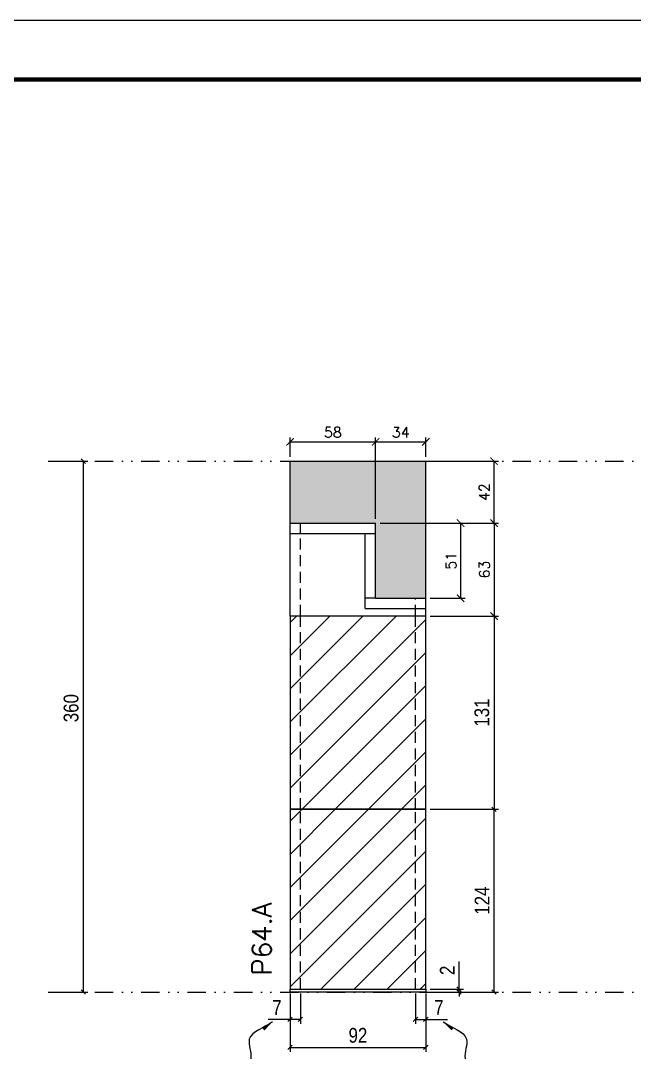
# Model space of a CAD drawing. Extents: x 2949 to 9203, y -16089 to 12527.
# Drawn here: x 3365 to 3781, y 4936 to 5635 of the extents above; entities that cross this region are included whole.
import ezdxf

# ---------------------------------------------------------------- set-up
doc = ezdxf.new("R2010")
doc.units = 0
for name, pattern in [('DASHED', [0.75, 0.5, -0.25]), ('DIVIDE2', [0.625, 0.25, -0.125, 0, -0.125, 0, -0.125]), ('HIDDEN', [0.375, 0.25, -0.125])]:
    doc.linetypes.add(name, pattern=pattern)
for name, color, linetype in [('COTA', 241, 'Continuous'), ('cotas', 4, 'Continuous'), ('Nível', 160, 'Continuous'), ('Painéis', 200, 'Continuous'), ('SARR_2.2x7', 40, 'Continuous'), ('Sarrafo de Pressão', 42, 'HIDDEN')]:
    doc.layers.add(name, color=color, linetype=linetype)
for name, color, linetype, lineweight in [('Folhas', 255, 'Continuous', 9), ('Hachura', 251, 'Continuous', 9), ('SARRAFO DE PRESSAO', 251, 'DASHED', 9), ('Texto Seção', 7, 'Continuous', 15)]:
    doc.layers.add(name, color=color, linetype=linetype, lineweight=lineweight)
doc.styles.add('COTA TECNICA', font='techl___.ttf', dxfattribs={"height": 10})
doc.styles.add('COTA TECNICA-50', font='techl___.ttf', dxfattribs={"height": 10})
doc.styles.add('REGUA-120', font='ROMANS.shx', dxfattribs={"height": 15})
doc.styles.add('ROMANS', font='romans.shx')
doc.styles.get("Standard").update_dxf_attribs({"font": 'arial.ttf'})
doc.dimstyles.new('COTA PAINEL-50', dxfattribs={"dimtxt": 10, "dimasz": 3, "dimexe": 3, "dimexo": 3, "dimgap": 3, "dimtad": 1, "dimdec": 1, "dimzin": 12, "dimdsep": 46, "dimtxsty": 'COTA TECNICA-50', "dimblk1": 'OBLIQUE', "dimblk2": 'OBLIQUE', "dimsah": 1, "dimcen": 0.9, "dimclrd": 4, "dimclre": 4, "dimclrt": 240, "dimadec": 1, "dimazin": 3, "dimtfac": 1, "dimtdec": 1, "dimtmove": 0, "dimatfit": 3, "dimfxl": 1, "dimtolj": 1, "dimtzin": 12, "dimarcsym": 0})
doc.dimstyles.new('Cota Paínel', dxfattribs={"dimtxt": 7, "dimasz": 5, "dimexe": 3, "dimexo": 3, "dimgap": 3, "dimtad": 1, "dimdec": 1, "dimzin": 12, "dimdsep": 46, "dimtxsty": 'ROMANS', "dimblk": 'ARCHTICK', "dimcen": 0, "dimclrd": 4, "dimclre": 4, "dimclrt": 1, "dimadec": 1, "dimazin": 3, "dimtfac": 1, "dimtdec": 1, "dimtmove": 0, "dimatfit": 3, "dimldrblk": 'OBLIQUE', "dimfxl": 1, "dimtolj": 1, "dimtzin": 12, "dimarcsym": 0})
doc.dimstyles.new('PAINEL', dxfattribs={"dimtxt": 10, "dimasz": 3, "dimexe": 3, "dimexo": 3, "dimgap": 3, "dimtad": 1, "dimdec": 1, "dimzin": 12, "dimdsep": 46, "dimtxsty": 'COTA TECNICA', "dimblk1": 'OBLIQUE', "dimblk2": 'OBLIQUE', "dimsah": 1, "dimcen": 0.9, "dimclrd": 4, "dimclre": 4, "dimclrt": 240, "dimadec": 1, "dimazin": 3, "dimtfac": 1, "dimtdec": 1, "dimtmove": 0, "dimatfit": 3, "dimfxl": 1, "dimtolj": 1, "dimtzin": 12, "dimarcsym": 0})
doc.dimstyles.get("Standard").update_dxf_attribs({"dimtxt": 0.18, "dimasz": 0.18, "dimexe": 0.18, "dimexo": 0.0625, "dimgap": 0.09, "dimtad": 0, "dimtih": 1, "dimtoh": 1, "dimdec": 4, "dimzin": 0, "dimdsep": 46, "dimtxsty": 'Standard', "dimcen": 0.09, "dimadec": 0, "dimazin": 0, "dimtfac": 1, "dimtdec": 4, "dimtofl": 0, "dimtmove": 0, "dimatfit": 3, "dimfxl": 1, "dimtolj": 1, "dimtzin": 0, "dimarcsym": 0})
pattern_1 = [(45, (-126071.967, -22713.47), (-11.2253202, 11.2253202), [])]

# ---------------------------------------------------------------- blocks, each defined once
blk = doc.blocks.new('9999999999')
at = {"layer": 'Folhas'}
blk.add_lwpolyline([(98138.98, 34190.21), (99623.98, 34190.21), (99623.98, 35240.21), (98138.98, 35240.21)], close=True, dxfattribs=at)
at = {"layer": 'Folhas', "color": 30, "const_width": 3}
blk.add_lwpolyline([(98213.98, 34230.21), (99583.98, 34230.21), (99583.98, 35200.21), (98213.98, 35200.21)], close=True, dxfattribs=at)
blk = doc.blocks.new('_Oblique')
at = {"color": 0, "linetype": 'ByBlock', "lineweight": -2}
blk.add_line((-0.5, -0.5), (0.5, 0.5), dxfattribs=at)
blk = doc.blocks.new('*D815')
at = {"layer": 'cotas', "color": 4, "linetype": 'ByBlock', "lineweight": -2, "transparency": 16777216}
for p, q in [((3386.69, 5336.57), (3410.41, 5336.57)), ((3407.41, 5336.57), (3407.41, 4976.57)), ((3386.69, 4976.57), (3410.41, 4976.57))]:
    blk.add_line(p, q, dxfattribs=at)
at = {"layer": 'Defpoints', "color": 0, "linetype": 'ByBlock', "transparency": 16777216}
for p in [(3383.69, 5336.57), (3383.69, 4976.57), (3407.41, 4976.57)]:
    blk.add_point(p, dxfattribs=at)
at = {"layer": 'cotas', "color": 4, "linetype": 'ByBlock', "lineweight": -2, "transparency": 16777216, "xscale": 3, "yscale": 3, "zscale": 3}
for p, rotation in [((3407.41, 5336.57), 90), ((3407.41, 4976.57), 270)]:
    blk.add_blockref('_Oblique', p, dxfattribs=dict(at, rotation=rotation))
at = {"layer": 'cotas', "color": 240, "linetype": 'ByBlock', "transparency": 16777216, "insert": (3399.19, 5169.1), "char_height": 10, "attachment_point": 5, "rotation": 90, "style": 'COTA TECNICA'}
blk.add_mtext('\\A1;360', dxfattribs=at)
blk = doc.blocks.new('*D798')
at = {"layer": 'COTA', "color": 4, "lineweight": -2, "transparency": 16777216}
for p, q in [((3547.54, 4975.57), (3547.54, 4936.11)), ((3639.54, 4975.57), (3639.54, 4936.11)), ((3547.54, 4939.11), (3639.54, 4939.11))]:
    blk.add_line(p, q, dxfattribs=at)
at = {"layer": 'Defpoints', "color": 0, "transparency": 16777216}
for p in [(3547.54, 4978.57), (3639.54, 4978.57), (3639.54, 4939.11)]:
    blk.add_point(p, dxfattribs=at)
at = {"layer": 'COTA', "color": 4, "lineweight": -2, "transparency": 16777216, "xscale": 3, "yscale": 3, "zscale": 3, "rotation": 180}
blk.add_blockref('_Oblique', (3547.54, 4939.11), dxfattribs=at)
at = {"layer": 'COTA', "color": 4, "lineweight": -2, "transparency": 16777216, "xscale": 3, "yscale": 3, "zscale": 3}
blk.add_blockref('_Oblique', (3639.54, 4939.11), dxfattribs=at)
at = {"layer": 'COTA', "color": 240, "transparency": 16777216, "insert": (3593.54, 4947.2), "char_height": 10, "attachment_point": 5, "style": 'COTA TECNICA'}
blk.add_mtext('\\A1;92', dxfattribs=at)
blk = doc.blocks.new('*D799')
at = {"layer": 'COTA', "color": 4, "lineweight": -2, "transparency": 16777216}
for p, q in [((3554.54, 4975.57), (3554.54, 4955.06)), ((3547.54, 4973.57), (3547.54, 4955.06)), ((3547.54, 4958.06), (3532.81, 4958.06)), ((3554.54, 4958.06), (3547.54, 4958.06))]:
    blk.add_line(p, q, dxfattribs=at)
at = {"layer": 'Defpoints', "color": 0, "transparency": 16777216}
for p in [(3547.54, 4976.57), (3554.54, 4978.57), (3547.54, 4958.06)]:
    blk.add_point(p, dxfattribs=at)
at = {"layer": 'COTA', "color": 4, "lineweight": -2, "transparency": 16777216, "xscale": 3, "yscale": 3, "zscale": 3, "rotation": 180}
blk.add_blockref('_Oblique', (3547.54, 4958.06), dxfattribs=at)
at = {"layer": 'COTA', "color": 4, "lineweight": -2, "transparency": 16777216, "xscale": 3, "yscale": 3, "zscale": 3}
blk.add_blockref('_Oblique', (3554.54, 4958.06), dxfattribs=at)
at = {"layer": 'COTA', "color": 240, "transparency": 16777216, "insert": (3538.68, 4966.13), "char_height": 10, "attachment_point": 5, "style": 'COTA TECNICA-50'}
blk.add_mtext('\\A1;7', dxfattribs=at)
blk = doc.blocks.new('*D800')
at = {"layer": 'COTA', "color": 4, "lineweight": -2, "transparency": 16777216}
for p, q in [((3632.54, 4975.57), (3632.54, 4955.06)), ((3639.54, 4973.57), (3639.54, 4955.06)), ((3632.54, 4958.06), (3639.54, 4958.06)), ((3639.54, 4958.06), (3654.27, 4958.06))]:
    blk.add_line(p, q, dxfattribs=at)
at = {"layer": 'Defpoints', "color": 0, "transparency": 16777216}
for p in [(3632.54, 4978.57), (3639.54, 4976.57), (3639.54, 4958.06)]:
    blk.add_point(p, dxfattribs=at)
at = {"layer": 'COTA', "color": 4, "lineweight": -2, "transparency": 16777216, "xscale": 3, "yscale": 3, "zscale": 3, "rotation": 180}
blk.add_blockref('_Oblique', (3632.54, 4958.06), dxfattribs=at)
at = {"layer": 'COTA', "color": 4, "lineweight": -2, "transparency": 16777216, "xscale": 3, "yscale": 3, "zscale": 3}
blk.add_blockref('_Oblique', (3639.54, 4958.06), dxfattribs=at)
at = {"layer": 'COTA', "color": 240, "transparency": 16777216, "insert": (3648.41, 4966.13), "char_height": 10, "attachment_point": 5, "style": 'COTA TECNICA-50'}
blk.add_mtext('\\A1;7', dxfattribs=at)
blk = doc.blocks.new('*D801')
at = {"layer": 'COTA', "color": 4, "lineweight": -2, "transparency": 16777216}
for p, q in [((3642.54, 5100.57), (3688.78, 5100.57)), ((3685.78, 4976.57), (3685.78, 5100.57)), ((3642.54, 4976.57), (3688.78, 4976.57))]:
    blk.add_line(p, q, dxfattribs=at)
at = {"layer": 'Defpoints', "color": 0, "transparency": 16777216}
for p in [(3639.54, 5100.57), (3685.78, 5100.57), (3639.54, 4976.57)]:
    blk.add_point(p, dxfattribs=at)
at = {"layer": 'COTA', "color": 4, "lineweight": -2, "transparency": 16777216, "xscale": 3, "yscale": 3, "zscale": 3}
for p, rotation in [((3685.78, 5100.57), 90), ((3685.78, 4976.57), 270)]:
    blk.add_blockref('_Oblique', p, dxfattribs=dict(at, rotation=rotation))
at = {"layer": 'COTA', "color": 240, "transparency": 16777216, "insert": (3677.71, 5038.57), "char_height": 10, "attachment_point": 5, "rotation": 90, "style": 'COTA TECNICA-50'}
blk.add_mtext('\\A1;124', dxfattribs=at)
blk = doc.blocks.new('*D802')
at = {"layer": 'COTA', "color": 4, "lineweight": -2, "transparency": 16777216}
for p, q in [((3662.07, 4978.57), (3662.07, 4997.37)), ((3642.54, 4978.57), (3665.07, 4978.57)), ((3642.54, 4976.57), (3665.07, 4976.57)), ((3662.07, 4976.57), (3662.07, 4978.57)), ((3662.07, 4976.57), (3662.07, 4973.57))]:
    blk.add_line(p, q, dxfattribs=at)
at = {"layer": 'Defpoints', "color": 0, "transparency": 16777216}
for p in [(3639.54, 4978.57), (3639.54, 4976.57), (3662.07, 4976.57)]:
    blk.add_point(p, dxfattribs=at)
at = {"layer": 'COTA', "color": 4, "lineweight": -2, "transparency": 16777216, "xscale": 3, "yscale": 3, "zscale": 3}
for p, rotation in [((3662.07, 4978.57), 270), ((3662.07, 4976.57), 90)]:
    blk.add_blockref('_Oblique', p, dxfattribs=dict(at, rotation=rotation))
at = {"layer": 'COTA', "color": 240, "transparency": 16777216, "insert": (3654.07, 4991.31), "char_height": 10, "attachment_point": 5, "rotation": 90, "style": 'COTA TECNICA-50'}
blk.add_mtext('\\A1;2', dxfattribs=at)
blk = doc.blocks.new('*D803')
at = {"layer": 'COTA', "color": 4, "linetype": 'ByBlock', "lineweight": -2, "transparency": 16777216}
for p, q in [((3642.54, 5231.57), (3688.78, 5231.57)), ((3685.78, 5231.57), (3685.78, 5100.57)), ((3642.54, 5100.57), (3688.78, 5100.57))]:
    blk.add_line(p, q, dxfattribs=at)
at = {"layer": 'Defpoints', "color": 0, "linetype": 'ByBlock', "transparency": 16777216}
for p in [(3639.54, 5231.57), (3639.54, 5100.57), (3685.78, 5100.57)]:
    blk.add_point(p, dxfattribs=at)
at = {"layer": 'COTA', "color": 4, "linetype": 'ByBlock', "lineweight": -2, "transparency": 16777216, "xscale": 3, "yscale": 3, "zscale": 3}
for p, rotation in [((3685.78, 5231.57), 90), ((3685.78, 5100.57), 270)]:
    blk.add_blockref('_Oblique', p, dxfattribs=dict(at, rotation=rotation))
at = {"layer": 'COTA', "color": 240, "linetype": 'ByBlock', "transparency": 16777216, "insert": (3677.56, 5166.07), "char_height": 10, "attachment_point": 5, "rotation": 90, "style": 'COTA TECNICA'}
blk.add_mtext('\\A1;131', dxfattribs=at)
blk = doc.blocks.new('_ArchTick')
at = {"color": 0, "linetype": 'ByBlock', "const_width": 0.15}
blk.add_lwpolyline([(-0.5, -0.5), (0.5, 0.5)], dxfattribs=at)
blk = doc.blocks.new('*D825')
at = {"layer": 'COTA', "color": 4, "lineweight": -2, "transparency": 16777216}
for p, q in [((3608.54, 5294.57), (3688.78, 5294.57)), ((3685.78, 5294.57), (3685.78, 5231.57)), ((3642.54, 5231.57), (3688.78, 5231.57))]:
    blk.add_line(p, q, dxfattribs=at)
at = {"layer": 'Defpoints', "color": 0, "transparency": 16777216}
for p in [(3605.54, 5294.57), (3639.54, 5231.57), (3685.78, 5231.57)]:
    blk.add_point(p, dxfattribs=at)
at = {"layer": 'COTA', "color": 4, "lineweight": -2, "transparency": 16777216, "xscale": 5, "yscale": 5, "zscale": 5}
for p, rotation in [((3685.78, 5294.57), 90), ((3685.78, 5231.57), 270)]:
    blk.add_blockref('_ArchTick', p, dxfattribs=dict(at, rotation=rotation))
at = {"layer": 'COTA', "color": 1, "transparency": 16777216, "insert": (3679.28, 5263.07), "char_height": 7, "attachment_point": 5, "rotation": 90, "style": 'ROMANS'}
blk.add_mtext('\\A1;63', dxfattribs=at)
blk = doc.blocks.new('*D826')
at = {"layer": 'COTA', "color": 4, "lineweight": -2, "transparency": 16777216}
for p, q in [((3608.54, 5294.57), (3666.11, 5294.57)), ((3663.11, 5294.57), (3663.11, 5243.57)), ((3642.54, 5243.57), (3666.11, 5243.57))]:
    blk.add_line(p, q, dxfattribs=at)
at = {"layer": 'Defpoints', "color": 0, "transparency": 16777216}
for p in [(3605.54, 5294.57), (3639.54, 5243.57), (3663.11, 5243.57)]:
    blk.add_point(p, dxfattribs=at)
at = {"layer": 'COTA', "color": 4, "lineweight": -2, "transparency": 16777216, "xscale": 5, "yscale": 5, "zscale": 5}
for p, rotation in [((3663.11, 5294.57), 90), ((3663.11, 5243.57), 270)]:
    blk.add_blockref('_ArchTick', p, dxfattribs=dict(at, rotation=rotation))
at = {"layer": 'COTA', "color": 1, "transparency": 16777216, "insert": (3656.61, 5269.07), "char_height": 7, "attachment_point": 5, "rotation": 90, "style": 'ROMANS'}
blk.add_mtext('\\A1;51', dxfattribs=at)
blk = doc.blocks.new('*D827')
at = {"layer": 'COTA', "color": 4, "lineweight": -2, "transparency": 16777216}
for p, q in [((3547.54, 5339.57), (3547.54, 5352.68)), ((3605.54, 5297.57), (3605.54, 5352.68)), ((3547.54, 5349.68), (3605.54, 5349.68))]:
    blk.add_line(p, q, dxfattribs=at)
at = {"layer": 'Defpoints', "color": 0, "transparency": 16777216}
for p in [(3605.54, 5349.68), (3547.54, 5336.57), (3605.54, 5294.57)]:
    blk.add_point(p, dxfattribs=at)
at = {"layer": 'COTA', "color": 4, "lineweight": -2, "transparency": 16777216, "xscale": 5, "yscale": 5, "zscale": 5, "rotation": 180}
blk.add_blockref('_ArchTick', (3547.54, 5349.68), dxfattribs=at)
at = {"layer": 'COTA', "color": 4, "lineweight": -2, "transparency": 16777216, "xscale": 5, "yscale": 5, "zscale": 5}
blk.add_blockref('_ArchTick', (3605.54, 5349.68), dxfattribs=at)
at = {"layer": 'COTA', "color": 1, "transparency": 16777216, "insert": (3576.54, 5356.18), "char_height": 7, "attachment_point": 5, "style": 'ROMANS'}
blk.add_mtext('\\A1;58', dxfattribs=at)
blk = doc.blocks.new('*D828')
at = {"layer": 'COTA', "color": 4, "lineweight": -2, "transparency": 16777216}
for p, q in [((3605.54, 5297.57), (3605.54, 5352.68)), ((3639.54, 5339.57), (3639.54, 5352.68)), ((3605.54, 5349.68), (3639.54, 5349.68))]:
    blk.add_line(p, q, dxfattribs=at)
at = {"layer": 'Defpoints', "color": 0, "transparency": 16777216}
for p in [(3639.54, 5349.68), (3639.54, 5336.57), (3605.54, 5294.57)]:
    blk.add_point(p, dxfattribs=at)
at = {"layer": 'COTA', "color": 4, "lineweight": -2, "transparency": 16777216, "xscale": 5, "yscale": 5, "zscale": 5, "rotation": 180}
blk.add_blockref('_ArchTick', (3605.54, 5349.68), dxfattribs=at)
at = {"layer": 'COTA', "color": 4, "lineweight": -2, "transparency": 16777216, "xscale": 5, "yscale": 5, "zscale": 5}
blk.add_blockref('_ArchTick', (3639.54, 5349.68), dxfattribs=at)
at = {"layer": 'COTA', "color": 1, "transparency": 16777216, "insert": (3622.54, 5356.18), "char_height": 7, "attachment_point": 5, "style": 'ROMANS'}
blk.add_mtext('\\A1;34', dxfattribs=at)
blk = doc.blocks.new('*D829')
at = {"layer": 'COTA', "color": 4, "lineweight": -2, "transparency": 16777216}
for p, q in [((3642.54, 5336.57), (3688.78, 5336.57)), ((3685.78, 5294.57), (3685.78, 5336.57)), ((3608.54, 5294.57), (3688.78, 5294.57))]:
    blk.add_line(p, q, dxfattribs=at)
at = {"layer": 'Defpoints', "color": 0, "transparency": 16777216}
for p in [(3639.54, 5336.57), (3685.78, 5336.57), (3605.54, 5294.57)]:
    blk.add_point(p, dxfattribs=at)
at = {"layer": 'COTA', "color": 4, "lineweight": -2, "transparency": 16777216, "xscale": 5, "yscale": 5, "zscale": 5}
for p, rotation in [((3685.78, 5336.57), 90), ((3685.78, 5294.57), 270)]:
    blk.add_blockref('_ArchTick', p, dxfattribs=dict(at, rotation=rotation))
at = {"layer": 'COTA', "color": 1, "transparency": 16777216, "insert": (3679.28, 5315.57), "char_height": 7, "attachment_point": 5, "rotation": 90, "style": 'ROMANS'}
blk.add_mtext('\\A1;42', dxfattribs=at)

msp = doc.modelspace()

# ---------------------------------------------------------------- hatches: boundary and pattern name
at = {"layer": 'COTA', "linetype": 'ByBlock'}
h = msp.add_hatch(dxfattribs=at)
h.set_pattern_fill('AR-CONC', color=256, scale=0.03)
h.paths.add_polyline_path([(3639.54, 5336.57), (3547.54, 5336.57), (3547.54, 5294.57), (3605.54, 5294.57), (3605.54, 5243.57), (3639.54, 5243.57)])
at = {"layer": 'Hachura', "linetype": 'ByBlock'}
h = msp.add_hatch(dxfattribs=at)
h.set_pattern_fill('ANSI31', color=256, scale=5)
h.set_pattern_definition(pattern_1)
h.paths.add_polyline_path([(3547.54, 5231.57), (3547.54, 5100.57), (3639.54, 5100.57), (3639.54, 5231.57)])
h = msp.add_hatch(dxfattribs=at)
h.set_pattern_fill('ANSI31', color=256, scale=5)
h.set_pattern_definition(pattern_1)
h.paths.add_polyline_path([(3639.54, 5100.57), (3547.54, 5100.57), (3547.54, 4978.57), (3639.54, 4978.57)])

# ---------------------------------------------------------------- linework, layer by layer
at = {"layer": 'COTA', "linetype": 'ByBlock'}
for p, q in [((3547.54, 5336.57), (3639.54, 5336.57)), ((3547.54, 5294.57), (3547.54, 5336.57)), ((3639.54, 5243.57), (3639.54, 5336.57))]:
    msp.add_line(p, q, dxfattribs=at)
at = {"layer": 'Nível', "color": 4, "linetype": 'DIVIDE2', "ltscale": 50}
for p, q in [((3383.69, 5336.57), (4394.03, 5336.57)), ((3383.69, 4976.57), (4394.03, 4976.57))]:
    msp.add_line(p, q, dxfattribs=at)
at = {"layer": 'Painéis'}
for p, q in [((3547.54, 5231.57), (3547.54, 5294.57)), ((3547.54, 5294.57), (3605.54, 5294.57)), ((3605.54, 5243.57), (3605.54, 5294.57)), ((3605.54, 5243.57), (3639.54, 5243.57)), ((3639.54, 5231.57), (3639.54, 5243.57))]:
    msp.add_line(p, q, dxfattribs=at)
for points in [[(3547.54, 5100.57), (3639.54, 5100.57), (3639.54, 5231.57), (3547.54, 5231.57)], [(3547.54, 4978.57), (3639.54, 4978.57), (3639.54, 5100.57), (3547.54, 5100.57)], [(3547.54, 4978.57), (3639.54, 4978.57), (3639.54, 4976.57), (3547.54, 4976.57)]]:
    msp.add_lwpolyline(points, close=True, dxfattribs=at)
at = {"layer": 'SARR_2.2x7'}
for p, q in [((3547.54, 5287.57), (3605.54, 5287.57)), ((3598.54, 5243.57), (3598.54, 5287.57)), ((3598.54, 5236.57), (3598.54, 5243.57)), ((3605.54, 5243.57), (3598.54, 5243.57)), ((3598.54, 5236.57), (3639.54, 5236.57))]:
    msp.add_line(p, q, dxfattribs=at)
at = {"layer": 'Sarrafo de Pressão', "ltscale": 30}
for p, q in [((3554.54, 5231.57), (3554.54, 5294.57)), ((3632.54, 5231.57), (3632.54, 5243.57)), ((3554.54, 5100.57), (3554.54, 5231.57)), ((3632.54, 5100.57), (3632.54, 5231.57)), ((3554.54, 4978.57), (3554.54, 5100.57)), ((3632.54, 4978.57), (3632.54, 5100.57))]:
    msp.add_line(p, q, dxfattribs=at)

# ---------------------------------------------------------------- block references
at = {"layer": 'SARRAFO DE PRESSAO', "color": 6, "linetype": 'ByBlock'}
msp.add_blockref('9999999999', (-95189.94, -29604.92), dxfattribs=at)

# ---------------------------------------------------------------- texts
at = {"layer": 'Texto Seção', "insert": (3534.92, 4987.82), "char_height": 13, "width": 285.3299, "attachment_point": 7, "rotation": 90, "style": 'REGUA-120'}
msp.add_mtext('P64.A', dxfattribs=at)

# ---------------------------------------------------------------- dimensions: what is measured, and where the dimension line sits
at = {"layer": 'COTA'}
for base, p1, p2, dimstyle, picture, middle in [((3605.54, 5349.68), (3547.54, 5336.57), (3605.54, 5294.57), 'Cota Paínel', '*D827', (3576.54, 5356.18)), ((3639.54, 4958.06), (3632.54, 4978.57), (3639.54, 4976.57), 'COTA PAINEL-50', '*D800', (3648.41, 4966.13))]:
    dim = msp.add_linear_dim(base=base, p1=p1, p2=p2, dimstyle=dimstyle, dxfattribs=at)
    dim.commit()
    dim.dimension.update_dxf_attribs({"geometry": picture, "text_midpoint": middle})
for base, p1, p2, dimstyle, override, picture, middle in [((3639.54, 5349.68), (3605.54, 5294.57), (3639.54, 5336.57), 'Cota Paínel', {"dimtmove": 1}, '*D828', (3622.54, 5356.18)), ((3639.54, 4939.11), (3547.54, 4978.57), (3639.54, 4978.57), 'PAINEL', {"dimarcsym": 2}, '*D798', (3593.54, 4947.2))]:
    dim = msp.add_linear_dim(base=base, p1=p1, p2=p2, dimstyle=dimstyle, override=override, dxfattribs=at)
    dim.commit()
    dim.dimension.update_dxf_attribs({"geometry": picture, "text_midpoint": middle})
for base, p1, p2, angle, dimstyle, picture, middle in [((3685.78, 5336.57), (3605.54, 5294.57), (3639.54, 5336.57), 90, 'Cota Paínel', '*D829', (3679.28, 5315.57)), ((3685.78, 5231.57), (3605.54, 5294.57), (3639.54, 5231.57), 90, 'Cota Paínel', '*D825', (3679.28, 5263.07)), ((3663.11, 5243.57), (3605.54, 5294.57), (3639.54, 5243.57), 90, 'Cota Paínel', '*D826', (3656.61, 5269.07)), ((3685.78, 5100.57), (3639.54, 4976.57), (3639.54, 5100.57), 90, 'COTA PAINEL-50', '*D801', (3677.71, 5038.57)), ((3547.54, 4958.06), (3554.54, 4978.57), (3547.54, 4976.57), 180, 'COTA PAINEL-50', '*D799', (3538.68, 4966.13))]:
    dim = msp.add_linear_dim(base=base, p1=p1, p2=p2, angle=angle, dimstyle=dimstyle, dxfattribs=at)
    dim.commit()
    dim.dimension.update_dxf_attribs({"geometry": picture, "text_midpoint": middle})
at = {"layer": 'COTA', "linetype": 'ByBlock'}
dim = msp.add_linear_dim(base=(3685.78, 5100.57), p1=(3639.54, 5231.57), p2=(3639.54, 5100.57), angle=90, dimstyle='PAINEL', dxfattribs=at)
dim.commit()
dim.dimension.update_dxf_attribs({"geometry": '*D803', "text_midpoint": (3677.56, 5166.07)})
at = {"layer": 'COTA'}
dim = msp.add_linear_dim(base=(3662.07, 4976.57), p1=(3639.54, 4978.57), p2=(3639.54, 4976.57), angle=90, dimstyle='COTA PAINEL-50', dxfattribs=at)
dim.commit()
dim.dimension.update_dxf_attribs({"geometry": '*D802', "text_midpoint": (3662.07, 4991.31), "dimtype": 160})
at = {"layer": 'cotas', "linetype": 'ByBlock'}
dim = msp.add_linear_dim(base=(3407.41, 4976.57), p1=(3383.69, 5336.57), p2=(3383.69, 4976.57), angle=90, dimstyle='PAINEL', dxfattribs=at)
dim.commit()
dim.dimension.update_dxf_attribs({"geometry": '*D815', "text_midpoint": (3407.41, 5169.1), "dimtype": 160})

# ---------------------------------------------------------------- leaders
at = {"layer": 'COTA', "path_type": 1}
for points in [[(3535.71, 4956.39), (3519.93, 4944.55), (3520.85, 4931.55), (3515.3, 4921.76)], [(3651.37, 4956.39), (3667.16, 4944.55), (3666.23, 4931.55), (3671.78, 4921.76)]]:
    msp.add_leader(points, dimstyle='Standard', override={"dimasz": 8}, dxfattribs=at)

doc.saveas('drawing.dxf')
